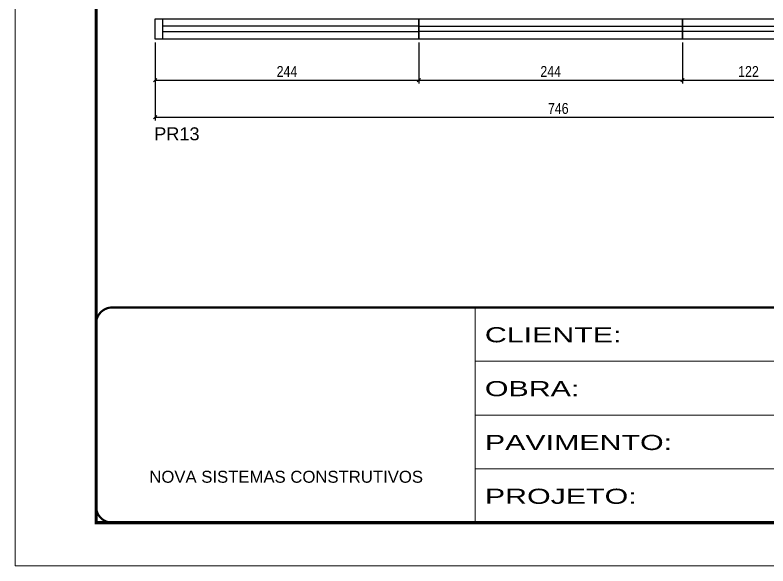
# Model space of a CAD drawing. Extents: x 3171 to 9452, y -2838 to 6252.
# Drawn here: x 7940 to 8636, y 2905 to 3415 of the extents above; entities that cross this region are included whole.
import ezdxf

# ---------------------------------------------------------------- set-up
doc = ezdxf.new("R2010")
doc.units = 0
doc.linetypes.add('CONTINUO', pattern=[0])
doc.linetypes.add('DASHED', pattern=[0.75, 0.5, -0.25])
for name, color, linetype in [('5', 5, 'Continuous'), ('Painéis', 200, 'Continuous'), ('SARR_2.2x7', 40, 'Continuous')]:
    doc.layers.add(name, color=color, linetype=linetype)
for name, color, linetype, lineweight in [('Escoras', 2, 'Continuous', 25), ('Folhas', 255, 'Continuous', 9), ('Romaneio', 3, 'Continuous', 13), ('SARRAFO DE PRESSAO', 251, 'DASHED', 9)]:
    doc.layers.add(name, color=color, linetype=linetype, lineweight=lineweight)
doc.styles.add('ARIAL', font='arial.ttf')
doc.styles.add('COTA TECNICA-50', font='techl___.ttf', dxfattribs={"height": 10})
doc.styles.get("Standard").update_dxf_attribs({"font": 'arial.ttf'})
doc.styles.add('Tecnologia', font='')
doc.styles.get('Tecnologia').set_extended_font_data('Forgotten Futurist')
doc.dimstyles.new('COTA PAINEL-50', dxfattribs={"dimtxt": 10, "dimasz": 3, "dimexe": 3, "dimexo": 3, "dimgap": 3, "dimtad": 1, "dimdec": 1, "dimzin": 12, "dimdsep": 46, "dimtxsty": 'COTA TECNICA-50', "dimblk1": 'OBLIQUE', "dimblk2": 'OBLIQUE', "dimsah": 1, "dimcen": 0.9, "dimclrd": 4, "dimclre": 4, "dimclrt": 240, "dimadec": 1, "dimazin": 3, "dimtfac": 1, "dimtdec": 1, "dimtmove": 0, "dimatfit": 3, "dimfxl": 1, "dimtolj": 1, "dimtzin": 12, "dimarcsym": 0})

# ---------------------------------------------------------------- blocks, each defined once
blk = doc.blocks.new('9999999999')
at = {"color": 30, "linetype": 'CONTINUO'}
for p, q in [((98564.56, 34230.21), (98564.56, 34429.45)), ((98564.56, 34379.64), (99583.98, 34379.64)), ((98564.56, 34329.83), (99487.98, 34329.83)), ((98564.56, 34280.02), (99487.98, 34280.02))]:
    blk.add_line(p, q, dxfattribs=at)
at = {"color": 30, "linetype": 'CONTINUO', "const_width": 2}
blk.add_lwpolyline([(99583.98, 34230.21), (99583.98, 34414.45, 0.414214), (99568.98, 34429.45), (98228.98, 34429.45, 0.414214), (98213.98, 34414.45), (98213.98, 34245.21, 0.414214), (98228.98, 34230.21), (99583.98, 34230.21)], format="xyb", dxfattribs=at)
at = {"layer": 'Folhas'}
blk.add_lwpolyline([(98138.98, 34190.21), (99623.98, 34190.21), (99623.98, 35240.21), (98138.98, 35240.21)], close=True, dxfattribs=at)
at = {"layer": 'Folhas', "color": 30, "const_width": 3}
blk.add_lwpolyline([(98213.98, 34230.21), (99583.98, 34230.21), (99583.98, 35200.21), (98213.98, 35200.21)], close=True, dxfattribs=at)
at = {"color": 7, "linetype": 'Continuous', "ltscale": 5, "style": 'ARIAL'}
blk.add_text('NOVA SISTEMAS CONSTRUTIVOS', height=11.0592, dxfattribs=at).set_placement((98263.19, 34267.21))
at = {"layer": 'Folhas', "color": 7, "style": 'Tecnologia', "width": 1.5}
for s, p in [('CLIENTE:', (98573.65, 34397.17)), ('OBRA:', (98573.65, 34347.31)), ('PAVIMENTO:', (98573.65, 34297.5)), ('PROJETO:', (98573.65, 34247.69))]:
    blk.add_text(s, height=14, dxfattribs=at).set_placement(p)
blk = doc.blocks.new('_Oblique')
at = {"color": 0, "linetype": 'ByBlock', "lineweight": -2}
blk.add_line((-0.5, -0.5), (0.5, 0.5), dxfattribs=at)
blk = doc.blocks.new('*D189')
at = {"layer": 'Defpoints', "color": 0, "linetype": 'ByBlock', "transparency": 16777216}
for p in [(8069.25, 3392.63), (8313.25, 3392.63), (8313.25, 3354.71)]:
    blk.add_point(p, dxfattribs=at)
at = {"layer": 'Romaneio', "color": 4, "linetype": 'ByBlock', "lineweight": -2, "transparency": 16777216}
for p, q in [((8069.25, 3389.63), (8069.25, 3351.71)), ((8313.25, 3389.63), (8313.25, 3351.71)), ((8069.25, 3354.71), (8313.25, 3354.71))]:
    blk.add_line(p, q, dxfattribs=at)
at = {"layer": 'Romaneio', "color": 4, "linetype": 'ByBlock', "lineweight": -2, "transparency": 16777216, "xscale": 3, "yscale": 3, "zscale": 3, "rotation": 180}
blk.add_blockref('_Oblique', (8069.25, 3354.71), dxfattribs=at)
at = {"layer": 'Romaneio', "color": 4, "linetype": 'ByBlock', "lineweight": -2, "transparency": 16777216, "xscale": 3, "yscale": 3, "zscale": 3}
blk.add_blockref('_Oblique', (8313.25, 3354.71), dxfattribs=at)
at = {"layer": 'Romaneio', "color": 240, "linetype": 'ByBlock', "transparency": 16777216, "insert": (8191.25, 3362.79), "char_height": 10, "attachment_point": 5, "style": 'COTA TECNICA-50'}
blk.add_mtext('\\A1;244', dxfattribs=at)
blk = doc.blocks.new('*D190')
at = {"layer": 'Defpoints', "color": 0, "linetype": 'ByBlock', "transparency": 16777216}
for p in [(8313.25, 3392.63), (8557.25, 3392.63), (8557.25, 3354.71)]:
    blk.add_point(p, dxfattribs=at)
at = {"layer": 'Romaneio', "color": 4, "linetype": 'ByBlock', "lineweight": -2, "transparency": 16777216}
for p, q in [((8313.25, 3389.63), (8313.25, 3351.71)), ((8557.25, 3389.63), (8557.25, 3351.71)), ((8313.25, 3354.71), (8557.25, 3354.71))]:
    blk.add_line(p, q, dxfattribs=at)
at = {"layer": 'Romaneio', "color": 4, "linetype": 'ByBlock', "lineweight": -2, "transparency": 16777216, "xscale": 3, "yscale": 3, "zscale": 3, "rotation": 180}
blk.add_blockref('_Oblique', (8313.25, 3354.71), dxfattribs=at)
at = {"layer": 'Romaneio', "color": 4, "linetype": 'ByBlock', "lineweight": -2, "transparency": 16777216, "xscale": 3, "yscale": 3, "zscale": 3}
blk.add_blockref('_Oblique', (8557.25, 3354.71), dxfattribs=at)
at = {"layer": 'Romaneio', "color": 240, "linetype": 'ByBlock', "transparency": 16777216, "insert": (8435.25, 3362.79), "char_height": 10, "attachment_point": 5, "style": 'COTA TECNICA-50'}
blk.add_mtext('\\A1;244', dxfattribs=at)
blk = doc.blocks.new('*D22')
at = {"layer": 'Defpoints', "color": 0, "linetype": 'ByBlock', "transparency": 16777216}
for p in [(8069.25, 3392.63), (8815.25, 3392.63), (8815.25, 3320.39)]:
    blk.add_point(p, dxfattribs=at)
at = {"layer": 'Escoras', "color": 4, "linetype": 'ByBlock', "lineweight": -2, "transparency": 16777216}
for p, q in [((8069.25, 3389.63), (8069.25, 3317.39)), ((8815.25, 3389.63), (8815.25, 3317.39)), ((8069.25, 3320.39), (8815.25, 3320.39))]:
    blk.add_line(p, q, dxfattribs=at)
at = {"layer": 'Escoras', "color": 4, "linetype": 'ByBlock', "lineweight": -2, "transparency": 16777216, "xscale": 3, "yscale": 3, "zscale": 3, "rotation": 180}
blk.add_blockref('_Oblique', (8069.25, 3320.39), dxfattribs=at)
at = {"layer": 'Escoras', "color": 4, "linetype": 'ByBlock', "lineweight": -2, "transparency": 16777216, "xscale": 3, "yscale": 3, "zscale": 3}
blk.add_blockref('_Oblique', (8815.25, 3320.39), dxfattribs=at)
at = {"layer": 'Escoras', "color": 240, "linetype": 'ByBlock', "transparency": 16777216, "insert": (8442.25, 3328.5), "char_height": 10, "attachment_point": 5, "style": 'COTA TECNICA-50'}
blk.add_mtext('\\A1;746', dxfattribs=at)
blk = doc.blocks.new('*D23')
at = {"layer": 'Defpoints', "color": 0, "linetype": 'ByBlock', "transparency": 16777216}
for p in [(8557.25, 3392.63), (8679.25, 3392.63), (8679.25, 3354.71)]:
    blk.add_point(p, dxfattribs=at)
at = {"layer": 'Romaneio', "color": 4, "linetype": 'ByBlock', "lineweight": -2, "transparency": 16777216}
for p, q in [((8557.25, 3389.63), (8557.25, 3351.71)), ((8679.25, 3389.63), (8679.25, 3351.71)), ((8557.25, 3354.71), (8679.25, 3354.71))]:
    blk.add_line(p, q, dxfattribs=at)
at = {"layer": 'Romaneio', "color": 4, "linetype": 'ByBlock', "lineweight": -2, "transparency": 16777216, "xscale": 3, "yscale": 3, "zscale": 3, "rotation": 180}
blk.add_blockref('_Oblique', (8557.25, 3354.71), dxfattribs=at)
at = {"layer": 'Romaneio', "color": 4, "linetype": 'ByBlock', "lineweight": -2, "transparency": 16777216, "xscale": 3, "yscale": 3, "zscale": 3}
blk.add_blockref('_Oblique', (8679.25, 3354.71), dxfattribs=at)
at = {"layer": 'Romaneio', "color": 240, "linetype": 'ByBlock', "transparency": 16777216, "insert": (8618.25, 3362.77), "char_height": 10, "attachment_point": 5, "style": 'COTA TECNICA-50'}
blk.add_mtext('\\A1;122', dxfattribs=at)

msp = doc.modelspace()

# ---------------------------------------------------------------- linework, layer by layer
at = {"layer": 'Painéis', "linetype": 'Continuous'}
for points in [[(8069.25, 3411.63), (8313.25, 3411.63), (8313.25, 3392.63), (8069.25, 3392.63)], [(8313.25, 3411.63), (8557.25, 3411.63), (8557.25, 3392.63), (8313.25, 3392.63)], [(8557.25, 3411.63), (8679.25, 3411.63), (8679.25, 3392.63), (8557.25, 3392.63)]]:
    msp.add_lwpolyline(points, close=True, dxfattribs=at)
at = {"layer": 'SARR_2.2x7', "linetype": 'Continuous'}
for p, q in [((8076.25, 3411.63), (8076.25, 3392.63)), ((8313.25, 3404.63), (8076.25, 3404.63)), ((8076.25, 3399.63), (8313.25, 3399.63)), ((8313.25, 3404.63), (8557.25, 3404.63)), ((8557.25, 3399.63), (8313.25, 3399.63)), ((8557.25, 3404.63), (8679.25, 3404.63)), ((8679.25, 3399.63), (8557.25, 3399.63))]:
    msp.add_line(p, q, dxfattribs=at)

# ---------------------------------------------------------------- block references
at = {"layer": 'SARRAFO DE PRESSAO', "color": 6, "linetype": 'ByBlock'}
msp.add_blockref('9999999999', (-90199.29, -31285.03), dxfattribs=at)

# ---------------------------------------------------------------- texts
at = {"layer": '5', "linetype": 'Continuous'}
msp.add_text('PR13', height=12, rotation=359.99996, dxfattribs=at).set_placement((8068.45, 3299.1))

# ---------------------------------------------------------------- dimensions: what is measured, and where the dimension line sits
at = {"layer": 'Escoras', "linetype": 'ByBlock'}
dim = msp.add_linear_dim(base=(8815.25, 3320.39), p1=(8069.25, 3392.63), p2=(8815.25, 3392.63), dimstyle='COTA PAINEL-50', override={"dimarcsym": 1}, dxfattribs=at)
dim.commit()
dim.dimension.update_dxf_attribs({"geometry": '*D22', "text_midpoint": (8442.25, 3328.5)})
at = {"layer": 'Romaneio', "linetype": 'ByBlock'}
for p1, p2, picture, middle in [((8069.25, 3392.63), (8313.25, 3392.63), '*D189', (8191.25, 3362.79)), ((8313.25, 3392.63), (8557.25, 3392.63), '*D190', (8435.25, 3362.79)), ((8557.25, 3392.63), (8679.25, 3392.63), '*D23', (8618.25, 3362.77))]:
    dim = msp.add_aligned_dim(p1=p1, p2=p2, distance=-37.92, dimstyle='COTA PAINEL-50', override={"dimarcsym": 1}, dxfattribs=at)
    dim.commit()
    dim.dimension.update_dxf_attribs({"geometry": picture, "text_midpoint": middle})

doc.saveas('drawing.dxf')
